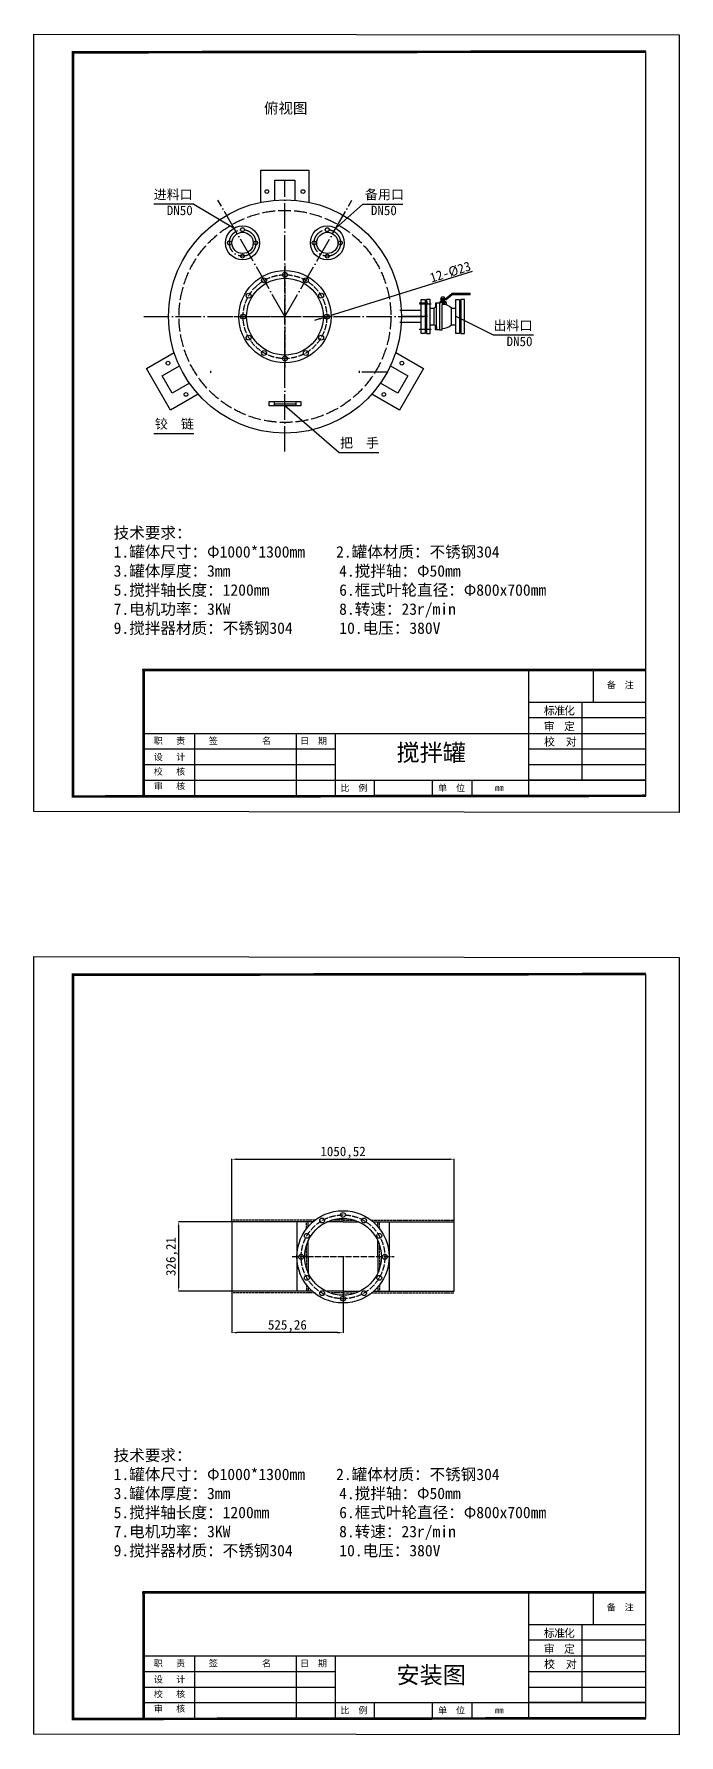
# Model space of a CAD drawing. Header units: millimetres. Extents: x 2128 to 23460, y -18769 to 2996.
# Drawn here: x 8488 to 11533, y -9465 to -1445 of the extents above; entities that cross this region are included whole.
import ezdxf

# ---------------------------------------------------------------- set-up
doc = ezdxf.new("R2010")
doc.units = ezdxf.units.MM
doc.linetypes.add('ACAD_ISO02W100', pattern=[15, 12, -3])
doc.linetypes.add('ACAD_ISO04W100', pattern=[30, 24, -3, 0, -3])
for name, color, linetype in [('中心线', 1, 'ACAD_ISO04W100'), ('图层1', 2, 'ACAD_ISO02W100'), ('标注', 6, 'Continuous'), ('注释', 3, 'Continuous'), ('虚线', 7, 'ACAD_ISO02W100'), ('轴线', 1, 'ACAD_ISO04W100')]:
    doc.layers.add(name, color=color, linetype=linetype)
doc.layers.add('标注线', color=7, linetype='Continuous', lineweight=9)
doc.styles.get("Standard").update_dxf_attribs({"font": ''})
doc.styles.add('STYLE1', font='')
doc.styles.get('Standard').set_extended_font_data('SimSun')
doc.styles.get('STYLE1').set_extended_font_data('FangSong_GB2312')
doc.dimstyles.new('ISO-25', dxfattribs={"dimtxt": 45, "dimasz": 25, "dimexe": 1.25, "dimexo": 0.625, "dimgap": 5, "dimtad": 1, "dimtxsty": 'Standard', "dimcen": 2.5, "dimadec": 0, "dimazin": 0, "dimtfac": 1, "dimtmove": 0, "dimatfit": 3, "dimfxl": 0, "dimarcsym": 0})

# ---------------------------------------------------------------- blocks, each defined once
blk = doc.blocks.new('*D39')
at = {"layer": 'Defpoints', "color": 0, "transparency": 16777216}
for p in [(9859.4, -2781.3), (9881.4, -2774.5)]:
    blk.add_point(p, dxfattribs=at)
at = {"layer": '标注', "color": 0, "lineweight": -2, "transparency": 16777216}
for p, q in [((10556.8, -2564.2), (9905.2, -2767.1)), ((9835.5, -2788.8), (9811.7, -2796.2)), ((9859.4, -2781.3), (9881.4, -2774.5))]:
    blk.add_line(p, q, dxfattribs=at)
at = {"layer": '标注', "color": 0, "transparency": 16777216}
for points in [[(9834.3, -2784.8), (9836.8, -2792.7), (9859.4, -2781.3)], [(9904, -2763.1), (9906.5, -2771), (9881.4, -2774.5)]]:
    blk.add_solid(points, dxfattribs=at)
at = {"layer": '标注', "color": 0, "transparency": 16777216, "insert": (10453.5, -2567.5), "char_height": 45, "attachment_point": 5, "rotation": 17.29478}
blk.add_mtext('12-%%C23', dxfattribs=at)
blk = doc.blocks.new('*D57')
at = {"color": 0, "lineweight": -2, "transparency": 16777216}
for p, q in [((9421.8, -7045.4), (9421.8, -6749.1)), ((9446.8, -6750.3), (10447.3, -6750.3)), ((10472.3, -7045.4), (10472.3, -6749.1))]:
    blk.add_line(p, q, dxfattribs=at)
at = {"color": 0, "transparency": 16777216}
for points in [[(9446.8, -6746.2), (9446.8, -6754.5), (9421.8, -6750.3)], [(10447.3, -6746.2), (10447.3, -6754.5), (10472.3, -6750.3)]]:
    blk.add_solid(points, dxfattribs=at)
at = {"layer": 'Defpoints', "color": 0, "transparency": 16777216}
for p in [(10472.3, -6750.3), (9421.8, -7046), (10472.3, -7046)]:
    blk.add_point(p, dxfattribs=at)
at = {"color": 0, "transparency": 16777216, "insert": (9947.1, -6719.1), "char_height": 45, "attachment_point": 5}
blk.add_mtext('1050,52', dxfattribs=at)
blk = doc.blocks.new('*D58')
at = {"color": 0, "lineweight": -2, "transparency": 16777216}
for p, q in [((9421.2, -7046), (9169.8, -7046)), ((9171.1, -7071), (9171.1, -7347.2)), ((9421.2, -7372.2), (9169.8, -7372.2))]:
    blk.add_line(p, q, dxfattribs=at)
at = {"color": 0, "transparency": 16777216}
for points in [[(9166.9, -7071), (9175.2, -7071), (9171.1, -7046)], [(9166.9, -7347.2), (9175.2, -7347.2), (9171.1, -7372.2)]]:
    blk.add_solid(points, dxfattribs=at)
at = {"layer": 'Defpoints', "color": 0, "transparency": 16777216}
for p in [(9421.8, -7046), (9171.1, -7372.2), (9421.8, -7372.2)]:
    blk.add_point(p, dxfattribs=at)
at = {"color": 0, "transparency": 16777216, "insert": (9139.8, -7209.1), "char_height": 45, "attachment_point": 5, "rotation": 90}
blk.add_mtext('326,21', dxfattribs=at)
blk = doc.blocks.new('*D59')
at = {"color": 0, "lineweight": -2, "transparency": 16777216}
for p, q in [((9421.8, -7211), (9421.8, -7569.1)), ((9947.1, -7211), (9947.1, -7569.1)), ((9922.1, -7567.8), (9446.8, -7567.8))]:
    blk.add_line(p, q, dxfattribs=at)
at = {"color": 0, "transparency": 16777216}
for points in [[(9446.8, -7563.7), (9446.8, -7572), (9421.8, -7567.8)], [(9922.1, -7563.7), (9922.1, -7572), (9947.1, -7567.8)]]:
    blk.add_solid(points, dxfattribs=at)
at = {"layer": 'Defpoints', "color": 0, "transparency": 16777216}
for p in [(9421.8, -7210.4), (9947.1, -7210.4), (9421.8, -7567.8)]:
    blk.add_point(p, dxfattribs=at)
at = {"color": 0, "transparency": 16777216, "insert": (9684.5, -7536.6), "char_height": 45, "attachment_point": 5}
blk.add_mtext('525,26', dxfattribs=at)

msp = doc.modelspace()

# ---------------------------------------------------------------- linework, layer by layer
for p, q in [((11376.833, -5036.8), (11376.833, -1528.133)), ((9559.484, -2087.606), (9786.284, -2087.606)), ((9559.484, -2238.423), (9559.484, -2087.606)), ((9625.634, -2134.856), (9720.134, -2134.856)), ((9625.634, -2228.639), (9625.634, -2134.856)), ((9720.134, -2134.856), (9720.134, -2228.639)), ((9786.284, -2087.606), (9786.284, -2238.423)), ((10316.293, -2856.606), (10316.293, -2696.606)), ((10316.293, -2696.606), (10334.293, -2696.606)), ((10334.293, -2696.606), (10334.293, -2856.606)), ((10358.293, -2696.606), (10340.293, -2696.606)), ((10340.293, -2696.606), (10340.293, -2856.606)), ((10358.293, -2856.606), (10358.293, -2696.606)), ((10384.654, -2717.137), (10387.096, -2717.137)), ((10384.654, -2724.038), (10387.096, -2724.038)), ((10404.943, -2712.527), (10404.943, -2706.212)), ((10404.943, -2706.212), (10432.563, -2706.212)), ((10408.755, -2691.893), (10431.736, -2691.893)), ((10408.755, -2696.893), (10408.755, -2691.893)), ((10408.755, -2696.893), (10433.546, -2696.893)), ((10411.007, -2706.212), (10411.007, -2699.963)), ((10411.007, -2699.963), (10426.498, -2699.963)), ((10412.166, -2691.893), (10412.166, -2685.569)), ((10425.339, -2685.569), (10412.166, -2685.569)), ((10413.283, -2712.527), (10413.283, -2706.212)), ((10414.159, -2699.963), (10414.159, -2696.893)), ((10415.3, -2712.527), (10434.806, -2712.527)), ((10423.346, -2699.963), (10423.346, -2696.893)), ((10424.222, -2712.527), (10424.222, -2706.212)), ((10425.339, -2691.893), (10425.339, -2685.569)), ((10426.498, -2706.212), (10426.498, -2699.963)), ((10431.736, -2691.893), (10460.479, -2667.955)), ((10432.563, -2706.212), (10432.563, -2712.527)), ((10433.546, -2696.893), (10462.567, -2672.724)), ((10434.806, -2722.207), (10434.806, -2712.527)), ((10461.119, -2667.724), (10547.629, -2667.724)), ((10462.567, -2672.724), (10547.629, -2672.724)), ((10478.759, -2856.606), (10478.759, -2696.606)), ((10478.759, -2696.606), (10496.759, -2696.606)), ((10496.759, -2696.606), (10496.759, -2856.606)), ((10520.759, -2696.606), (10502.759, -2696.606)), ((10502.759, -2696.606), (10502.759, -2856.606)), ((10520.759, -2856.606), (10520.759, -2696.606)), ((10547.629, -2672.724), (10547.629, -2667.724)), ((10316.185, -2748.106), (10215.247, -2748.106)), ((10316.185, -2805.106), (10215.247, -2805.106)), ((10218.247, -2805.182), (10218.247, -2805.106)), ((10358.293, -2737.132), (10377.77, -2737.132)), ((10377.77, -2816.08), (10377.77, -2737.132)), ((10459.158, -2737.132), (10478.759, -2737.132)), ((10459.37, -2816.08), (10459.37, -2737.132)), ((10316.293, -2839.106), (10316.293, -2839.106)), ((10334.293, -2856.606), (10316.293, -2856.606)), ((10340.293, -2856.606), (10358.293, -2856.606)), ((10358.293, -2816.08), (10377.77, -2816.08)), ((10358.293, -2839.106), (10358.293, -2839.106)), ((10384.654, -2829.174), (10387.096, -2829.174)), ((10384.654, -2836.075), (10387.096, -2836.075)), ((10459.37, -2816.08), (10478.759, -2816.08)), ((10478.759, -2839.106), (10478.759, -2839.106)), ((10496.759, -2856.606), (10478.759, -2856.606)), ((10502.759, -2856.606), (10520.759, -2856.606)), ((10520.759, -2839.106), (10520.759, -2839.106)), ((9019.492, -3022.899), (9150.104, -2947.49)), ((10195.663, -2947.49), (10326.275, -3022.899)), ((9132.892, -3219.313), (9019.492, -3022.899)), ((9093.487, -3056.561), (9174.706, -3009.67)), ((10171.062, -3009.67), (10252.28, -3056.561)), ((10326.275, -3022.899), (10212.875, -3219.313)), ((9140.737, -3138.401), (9093.487, -3056.561)), ((9221.956, -3091.509), (9140.737, -3138.401)), ((10205.03, -3138.401), (10123.812, -3091.509)), ((10252.28, -3056.561), (10205.03, -3138.401)), ((9263.504, -3143.904), (9132.892, -3219.313)), ((10212.875, -3219.313), (10082.263, -3143.904)), ((10824.751, -4595.445), (11376.833, -4595.445)), ((11376.833, -9385.885), (11376.833, -5877.218)), ((9804.696, -7045.984), (9421.83, -7045.984)), ((9421.83, -7045.984), (9421.83, -7372.196)), ((9729.592, -7045.984), (9729.592, -7372.196)), ((9782.682, -7066.698), (9782.682, -7045.984)), ((9947.088, -7045.984), (9871.389, -7045.984)), ((9947.088, -7045.984), (10022.787, -7045.984)), ((10089.48, -7045.984), (10472.346, -7045.984)), ((10111.494, -7066.698), (10111.494, -7045.984)), ((10164.584, -7045.984), (10164.584, -7372.196)), ((10472.346, -7372.196), (10472.346, -7045.984)), ((9782.682, -7209.09), (9782.682, -7133.391)), ((10111.494, -7209.09), (10111.494, -7133.391)), ((9782.682, -7209.09), (9782.682, -7284.789)), ((10111.494, -7209.09), (10111.494, -7284.789)), ((9804.696, -7372.196), (9421.83, -7372.196)), ((9782.682, -7351.483), (9782.682, -7372.196)), ((9947.088, -7372.196), (9871.389, -7372.196)), ((9947.088, -7372.196), (10022.787, -7372.196)), ((10089.48, -7372.196), (10472.346, -7372.196)), ((10111.494, -7351.483), (10111.494, -7372.196)), ((10824.751, -8944.531), (11376.833, -8944.531))]:
    msp.add_line(p, q)
at = {"color": 1, "linetype": 'ACAD_ISO04W100', "lineweight": -3, "ltscale": 1.2}
for p, q in [((9672.884, -2535.918), (9672.884, -3017.294)), ((9432.074, -2776.606), (9913.693, -2776.606)), ((9706.279, -7209.09), (10187.897, -7209.09))]:
    msp.add_line(p, q, dxfattribs=at)
at = {"color": 1, "ltscale": 50}
for p, q in [((10308.082, -2716.615), (10363.187, -2716.615)), ((10307.71, -2836.597), (10363.559, -2836.597))]:
    msp.add_line(p, q, dxfattribs=at)
at = {"color": 4}
for p, q in [((9322.124, -3032.728), (9322.124, -3042.895)), ((10023.643, -3032.728), (10023.643, -3042.895)), ((10035.229, -3037.812), (10156.9, -3037.812)), ((9621.276, -3178.638), (9621.276, -3198.972)), ((9621.276, -3188.805), (9724.492, -3188.805)), ((9724.492, -3178.638), (9724.492, -3198.972))]:
    msp.add_line(p, q, dxfattribs=at)
at = {"linetype": 'Continuous', "lineweight": -3}
for p, q in [((8999.526, -4443.425), (11376.833, -4443.425)), ((8999.882, -4443.425), (11376.833, -4443.425)), ((8999.882, -4443.425), (11377.19, -4443.425)), ((10824.751, -5036.8), (10824.751, -4443.427)), ((11129.386, -4595.445), (11129.386, -4443.425)), ((11076.224, -4963.241), (11076.224, -4595.445)), ((11376.833, -4669.004), (10824.751, -4669.004)), ((9012.056, -4742.563), (11376.833, -4742.563)), ((9248.278, -5036.8), (9248.278, -4742.563)), ((9727.514, -5036.8), (9727.514, -4742.563)), ((9911.412, -5036.8), (9911.412, -4742.563)), ((9011.895, -4889.682), (9911.412, -4889.682)), ((9012.056, -4816.123), (9911.412, -4816.123)), ((10824.751, -4816.123), (11376.833, -4816.123)), ((10824.751, -4889.682), (11376.833, -4889.682)), ((9011.895, -4963.241), (9911.412, -4963.241)), ((9911.412, -4963.241), (11376.833, -4963.241)), ((10093.888, -4962.29), (10093.888, -5036.8)), ((10368.081, -4962.29), (10368.081, -5036.8)), ((10555.125, -4962.29), (10555.125, -5036.8)), ((11376.833, -4963.241), (10824.751, -4963.241)), ((9011.869, -5036.8), (11376.833, -5036.8)), ((8999.526, -8792.51), (11376.833, -8792.51)), ((8999.882, -8792.51), (11376.833, -8792.51)), ((8999.882, -8792.51), (11377.19, -8792.51)), ((10824.751, -9385.885), (10824.751, -8792.513)), ((11129.386, -8944.531), (11129.386, -8792.51)), ((11076.224, -9312.326), (11076.224, -8944.531)), ((11376.833, -9018.09), (10824.751, -9018.09)), ((9012.056, -9091.649), (11376.833, -9091.649)), ((9248.278, -9385.885), (9248.278, -9091.649)), ((9727.514, -9385.885), (9727.514, -9091.649)), ((9911.412, -9385.885), (9911.412, -9091.649)), ((9012.056, -9165.208), (9911.412, -9165.208)), ((10824.751, -9165.208), (11376.833, -9165.208)), ((9011.895, -9238.767), (9911.412, -9238.767)), ((10824.751, -9238.767), (11376.833, -9238.767)), ((9011.895, -9312.326), (9911.412, -9312.326)), ((9911.412, -9312.326), (11376.833, -9312.326)), ((10093.888, -9311.375), (10093.888, -9385.885)), ((10368.081, -9311.375), (10368.081, -9385.885)), ((10555.125, -9311.375), (10555.125, -9385.885)), ((11376.833, -9312.326), (10824.751, -9312.326)), ((9011.869, -9385.885), (11376.833, -9385.885))]:
    msp.add_line(p, q, dxfattribs=at)
at = {"lineweight": -3}
for points in [[(8488.246, -1445.33), (11533.04, -1449.336), (11533.04, -5115.596), (8488.246, -5111.59)], [(8488.246, -5794.415), (11533.04, -5798.421), (11533.04, -9464.681), (8488.246, -9460.675)]]:
    msp.add_lwpolyline(points, close=True, dxfattribs=at)
at = {"linetype": 'Continuous', "lineweight": -3, "const_width": 12.26}
for points in [[(11376.833, -1528.133), (8672.403, -1531.488), (8672.403, -5040.155)], [(11376.833, -5036.8), (8672.403, -5040.155), (8672.403, -1531.488)], [(8999.882, -4443.435), (11376.833, -4443.425)], [(9005.922, -4443.435), (9005.922, -5036.8)], [(11376.833, -5877.218), (8672.403, -5880.573), (8672.403, -9389.24)], [(11376.833, -9385.885), (8672.403, -9389.24), (8672.403, -5880.573)], [(8999.882, -8792.52), (11376.833, -8792.51)], [(9005.922, -8792.52), (9005.922, -9385.885)]]:
    msp.add_lwpolyline(points, dxfattribs=at)
for points in [[(10383.654, -2714.542), (10383.654, -2726.632), (10384.654, -2727.632), (10387.096, -2727.632), (10388.096, -2726.632), (10388.096, -2714.542), (10387.096, -2713.542), (10384.654, -2713.542)], [(10388.096, -2840.684), (10388.096, -2712.527), (10401.698, -2712.527), (10401.698, -2840.684)], [(10383.654, -2838.669), (10383.654, -2826.579), (10384.654, -2825.579), (10387.096, -2825.579), (10388.096, -2826.579), (10388.096, -2838.669), (10387.096, -2839.669), (10384.654, -2839.669)]]:
    msp.add_lwpolyline(points, close=True)
for points in [[(10415.3, -2712.527), (10401.698, -2712.527), (10401.698, -2840.684), (10415.3, -2840.684), (10415.3, -2719.93)], [(10334.293, -2826.606), (10337.293, -2826.606), (10337.293, -2726.606), (10334.293, -2726.606)], [(10340.293, -2826.606), (10337.293, -2826.606), (10337.293, -2726.606), (10340.293, -2726.606)], [(10496.759, -2826.606), (10499.759, -2826.606), (10499.759, -2726.606), (10496.759, -2726.606)], [(10502.759, -2826.606), (10499.759, -2826.606), (10499.759, -2726.606), (10502.759, -2726.606)]]:
    msp.add_lwpolyline(points)
at = {"color": 4}
msp.add_lwpolyline([(9598.103, -3178.638), (9747.664, -3178.638), (9747.664, -3198.972), (9598.103, -3198.972)], close=True, dxfattribs=at)
for centre, radius in [((9672.884, -2776.606), 550), ((9587.834, -2188.262), 8.82), ((9757.934, -2188.262), 8.82), ((9472.884, -2430.196), 80), ((9472.884, -2430.196), 50), ((9472.884, -2367.696), 9), ((9872.884, -2430.196), 80), ((9872.884, -2430.196), 50), ((9872.884, -2367.696), 9), ((9410.384, -2430.196), 9), ((9472.884, -2492.696), 9), ((9535.384, -2430.196), 9), ((9810.384, -2430.196), 9), ((9872.884, -2492.696), 9), ((9935.384, -2430.196), 9), ((9120.837, -2997.123), 8.82), ((10224.93, -2997.123), 8.82), ((9205.887, -3144.434), 8.82), ((10139.88, -3144.434), 8.82)]:
    msp.add_circle(centre, radius)
at = {"lineweight": -3}
for centre, radius in [((9672.884, -2777.91), 217.5), ((9672.884, -2777.91), 181), ((9574.134, -2606.87), 11.5), ((9672.884, -2580.41), 11.5), ((9771.634, -2606.87), 11.5), ((9501.844, -2679.16), 11.5), ((9843.924, -2679.16), 11.5), ((9475.384, -2777.91), 11.5), ((9870.384, -2777.91), 11.5), ((9501.844, -2876.66), 11.5), ((9843.924, -2876.66), 11.5), ((9574.134, -2948.95), 11.5), ((9672.884, -2975.41), 11.5), ((9771.634, -2948.95), 11.5), ((9947.088, -7210.394), 217.5), ((9947.088, -7210.394), 181), ((9848.338, -7039.354), 11.5), ((9947.088, -7012.894), 11.5), ((10045.838, -7039.354), 11.5), ((9776.048, -7111.644), 11.5), ((10118.128, -7111.644), 11.5), ((9749.588, -7210.394), 11.5), ((10144.588, -7210.394), 11.5), ((9776.048, -7309.144), 11.5), ((9848.338, -7381.434), 11.5), ((10045.838, -7381.434), 11.5), ((10118.128, -7309.144), 11.5), ((9947.088, -7407.894), 11.5)]:
    msp.add_circle(centre, radius, dxfattribs=at)
at = {"color": 1, "linetype": 'ACAD_ISO04W100', "lineweight": -3, "ltscale": 1.2}
for centre in [(9672.884, -2777.91), (9947.088, -7210.394)]:
    msp.add_circle(centre, 197.5, dxfattribs=at)
for centre, radius, start, end in [((10384.654, -2716.137), 1, 180, 270), ((10384.654, -2718.137), 1, 90, 180), ((10384.654, -2723.038), 1, 180, 270), ((10384.654, -2725.038), 1, 90, 180), ((10387.096, -2716.137), 1, 270, 0), ((10387.096, -2718.137), 1, 0, 90), ((10387.096, -2723.038), 1, 270, 0), ((10387.096, -2725.038), 1, 0, 90), ((10418.57, -2776.606), 56.77, 44.0536341, 93.3020268), ((10461.119, -2668.724), 1, 90, 129.7885806), ((10418.57, -2776.606), 56.77, 122.4665642, 135.9463659), ((10418.57, -2776.606), 56.77, 224.0536341, 237.5334358), ((10384.654, -2828.174), 1, 180, 270), ((10384.654, -2830.174), 1, 90, 180), ((10384.654, -2835.075), 1, 180, 270), ((10384.654, -2837.075), 1, 90, 180), ((10387.096, -2828.174), 1, 270, 0), ((10387.096, -2830.174), 1, 0, 90), ((10387.096, -2835.075), 1, 270, 0), ((10387.096, -2837.075), 1, 0, 90), ((10418.57, -2776.606), 56.77, 266.6979732, 315.9463659)]:
    msp.add_arc(centre, radius, start, end)
at = {"layer": '中心线', "ltscale": 5}
for p, q in [((9672.884, -3413.639), (9672.884, -2139.572)), ((9672.884, -2776.606), (9356.796, -2229.126)), ((9672.884, -2776.606), (9988.971, -2229.126)), ((9006.712, -2776.606), (10339.055, -2776.606)), ((10346.466, -2776.606), (10222.884, -2776.606))]:
    msp.add_line(p, q, dxfattribs=at)
for centre in [(9472.884, -2430.196), (9872.884, -2430.196)]:
    msp.add_circle(centre, 62.5, dxfattribs=at)
at = {"layer": '图层1'}
for p, q in [((9814.879, -7037.689), (9424.477, -7037.689)), ((9774.387, -7076.881), (9774.387, -7045.984)), ((9947.088, -7037.689), (9892.922, -7037.689)), ((9947.088, -7037.689), (10001.254, -7037.689)), ((10079.297, -7037.689), (10469.698, -7037.689)), ((10119.789, -7076.881), (10119.789, -7045.984)), ((9774.387, -7209.09), (9774.387, -7154.924)), ((9774.387, -7209.09), (9774.387, -7263.256)), ((10119.789, -7209.09), (10119.789, -7154.924)), ((10119.789, -7209.09), (10119.789, -7263.256)), ((9774.387, -7341.299), (9774.387, -7372.196)), ((10119.789, -7341.299), (10119.789, -7372.196)), ((9814.879, -7380.491), (9424.477, -7380.491)), ((9947.088, -7380.491), (9892.922, -7380.491)), ((9947.088, -7380.491), (10001.254, -7380.491)), ((10079.297, -7380.491), (10469.698, -7380.491))]:
    msp.add_line(p, q, dxfattribs=at)
at = {"layer": '注释'}
for p, q in [((9242.517, -2247.549), (9054.115, -2247.549)), ((9242.517, -2247.549), (9432.884, -2360.914)), ((10040.757, -2247.549), (9912.884, -2360.914)), ((10040.757, -2247.549), (10229.159, -2247.549)), ((10657.855, -2865.235), (10481.068, -2776.606)), ((10846.257, -2865.235), (10657.855, -2865.235)), ((9928.006, -3418.685), (9672.884, -3198.972)), ((9054.115, -3329.022), (9242.517, -3329.022)), ((9928.006, -3418.685), (10116.408, -3418.685))]:
    msp.add_line(p, q, dxfattribs=at)
at = {"layer": '虚线', "color": 251, "ltscale": 5}
msp.add_circle((9672.884, -2776.606), 500, dxfattribs=at)
at = {"layer": '轴线', "ltscale": 5}
for p, q in [((10346.573, -2714.106), (10307.099, -2714.106)), ((10346.573, -2839.106), (10307.099, -2839.106))]:
    msp.add_line(p, q, dxfattribs=at)

# ---------------------------------------------------------------- texts
at = {"insert": (9574.203, -1769.708), "char_height": 50, "attachment_point": 1}
msp.add_mtext_dynamic_manual_height_columns('俯视图', width=451.97245, gutter_width=12.5, heights=[0], dxfattribs=at)
at = {"char_height": 53.9136, "width": 2170.93427, "attachment_point": 1}
for insert in [(8864.328, -3769.939), (8864.328, -8119.025)]:
    msp.add_mtext('{\\fKaiTi_GB2312|b0|i0|c134|p49;技术要求：\\P1.罐体尺寸：Φ1000*1300mm    2.罐体材质：不锈钢304    \\P3.罐体厚度：3mm              4.搅拌轴：Φ50mm\\P5.搅拌轴长度：1200mm         6.框式叶轮直径：Φ800x700mm\\P7.电机功率：3KW              8.转速：23r/min\\P9.搅拌器材质：不锈钢304      10.电压：380V}', dxfattribs=dict(at, insert=insert))
at = {"linetype": 'Continuous', "lineweight": -3, "char_height": 30.64964, "attachment_point": 1}
for s, insert, width in [('{\\fSimSun|b0|i0|c134|p54;备  注}', (11192.029, -4498.237), 410.52998), ('{\\fSimSun|b0|i0|c134|p54;职   责}', (9053.755, -4762.31), 283.58211), ('{\\fSimSun|b0|i0|c134|p54;签          名}', (9313.333, -4762.31), 356.97555), ('{\\fSimSun|b0|i0|c134|p54;日  期}', (9744.299, -4762.31), 283.58211), ('{\\fSimSun|b0|i0|c134|p54;设   计   }', (9053.755, -4838.313), 283.58211), ('{\\fSimSun|b0|i0|c134|p54;校   核   }', (9053.755, -4907.315), 283.58211), ('{\\fSimSun|b0|i0|c134|p54;审   核   }', (9053.755, -4976.066), 283.58211), ('{\\fSimSun|b0|i0|c134|p54;比  例}', (9934.815, -4984.303), 283.58211), ('{\\fSimSun|b0|i0|c134|p54;单  位}', (10395.568, -4984.303), 283.58211), ('{\\fSimSun|b0|i0|c134|p2;mm}', (10663.792, -4983.563), 283.58211), ('{\\fSimSun|b0|i0|c134|p54;备  注}', (11192.029, -8847.322), 410.52998), ('{\\fSimSun|b0|i0|c134|p54;职   责}', (9053.755, -9111.396), 283.58211), ('{\\fSimSun|b0|i0|c134|p54;签          名}', (9313.333, -9111.396), 356.97555), ('{\\fSimSun|b0|i0|c134|p54;日  期}', (9744.299, -9111.396), 283.58211), ('{\\fSimSun|b0|i0|c134|p54;设   计   }', (9053.755, -9187.398), 283.58211), ('{\\fSimSun|b0|i0|c134|p54;校   核   }', (9053.755, -9256.4), 283.58211), ('{\\fSimSun|b0|i0|c134|p54;审   核   }', (9053.755, -9325.151), 283.58211), ('{\\fSimSun|b0|i0|c134|p54;比  例}', (9934.815, -9333.389), 283.58211), ('{\\fSimSun|b0|i0|c134|p54;单  位}', (10395.568, -9333.389), 283.58211), ('{\\fSimSun|b0|i0|c134|p2;mm}', (10663.792, -9332.648), 283.58211)]:
    msp.add_mtext(s, dxfattribs=dict(at, insert=insert, width=width))
at = {"layer": '标注', "char_height": 80, "attachment_point": 1}
for s, insert in [('{\\C0;搅拌罐}', (10199.622, -4792.915)), ('{\\C0;安装图}', (10199.622, -9142))]:
    msp.add_mtext_dynamic_manual_height_columns(s, width=913.33857, gutter_width=12.5, heights=[0], dxfattribs=dict(at, insert=insert))
at = {"layer": '标注线', "color": 7, "ltscale": 0.13, "attachment_point": 1, "style": 'STYLE1'}
for s, insert, char_height, width in [('标', (10894.911, -4616.371), 37.736, 47.23771), ('准', (10943.427, -4616.371), 37.736, 47.23771), ('化', (10989.834, -4616.371), 37.736, 47.23771), ('审', (10894.911, -4690.596), 37.736, 47.23771), ('定', (10989.834, -4690.596), 37.736, 47.23771), ('校  对', (10895.939, -4762.948), 37.7359, 190.2792), ('标', (10894.911, -8965.457), 37.736, 47.23771), ('准', (10943.427, -8965.457), 37.736, 47.23771), ('化', (10989.834, -8965.457), 37.736, 47.23771), ('审', (10894.911, -9039.681), 37.736, 47.23771), ('定', (10989.834, -9039.681), 37.736, 47.23771), ('校  对', (10895.939, -9112.034), 37.7359, 190.2792)]:
    msp.add_mtext(s, dxfattribs=dict(at, insert=insert, char_height=char_height, width=width))
at = {"layer": '注释', "char_height": 45}
for s, width, insert, attachment_point in [('进料口\\PDN50', 188.80723, (9237.642, -2179.187), 3), ('\\pi4.9036;备用口\\P\\pi32.904;DN50', 188.80723, (10045.633, -2179.187), 1), ('出料口\\PDN50', 188.80723, (10841.382, -2796.874), 3), ('铰  链', 451.97245, (9058.99, -3260.66), 1), ('把  手', 451.97245, (9932.882, -3350.324), 1)]:
    msp.add_mtext_dynamic_manual_height_columns(s, width=width, gutter_width=12.5, heights=[0], dxfattribs=dict(at, insert=insert, attachment_point=attachment_point))

# ---------------------------------------------------------------- dimensions: what is measured, and where the dimension line sits
at = {"color": 3}
for base, p1, p2, picture, middle in [((10472.346, -6750.318), (9421.83, -7045.984), (10472.346, -7045.984), '*D57', (9947.088, -6719.068)), ((9421.83, -7567.818), (9947.088, -7210.394), (9421.83, -7210.394), '*D59', (9684.459, -7536.568))]:
    dim = msp.add_linear_dim(base=base, p1=p1, p2=p2, dimstyle='ISO-25', dxfattribs=at)
    dim.commit()
    dim.dimension.update_dxf_attribs({"geometry": picture, "text_midpoint": middle})
dim = msp.add_linear_dim(base=(9171.073, -7372.196), p1=(9421.83, -7045.984), p2=(9421.83, -7372.196), angle=90, dimstyle='ISO-25', dxfattribs=at)
dim.commit()
dim.dimension.update_dxf_attribs({"geometry": '*D58', "text_midpoint": (9139.823, -7209.09)})
at = {"layer": '标注'}
dim = msp.add_diameter_dim_2p(p1=(9859.404, -2781.329), p2=(9881.364, -2774.491), text='12-%%C23', dimstyle='ISO-25', dxfattribs=at)
dim.commit()
dim.dimension.update_dxf_attribs({"geometry": '*D39', "text_midpoint": (10461.671, -2593.804), "dimtype": 163})

doc.saveas('drawing.dxf')
